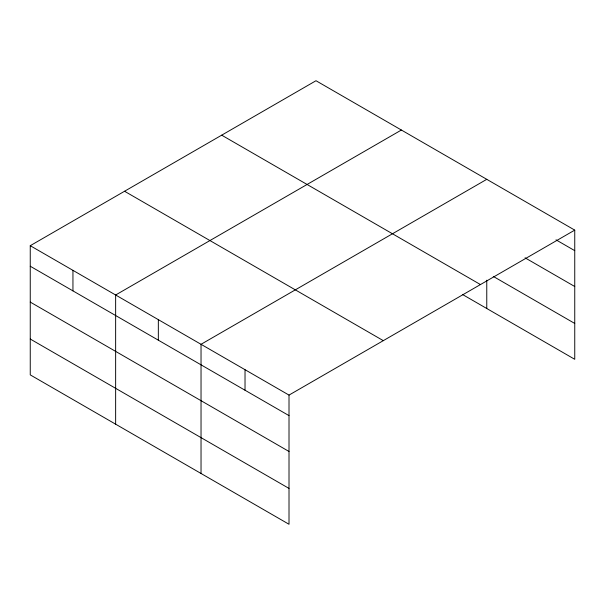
<?xml version="1.0" encoding="UTF-8"?>
<svg xmlns="http://www.w3.org/2000/svg" width="605" height="605" viewBox="0 0 605 605"><rect width="100%" height="100%" fill="white"/><g stroke="black" fill="none" stroke-linecap="round" stroke-linejoin="round"><path stroke-width="0.91" d="M30.25 245.698L289.009 395.095L289.009 524.27L30.25 374.881L30.25 245.698L315.991 80.73L574.75 230.119L574.75 359.302L462.606 294.552M401.38 130.03L115.638 294.998L115.638 424.181M486.768 179.33L201.034 344.298L201.034 473.481M289.009 395.095L574.75 230.119M556.01 239.837L574.75 250.659M525.057 257.821L574.75 286.513M493.287 276.417L574.75 323.448M221.695 135.172L480.453 284.562M124.547 191.256L383.305 340.653M30.25 266.23L289.009 415.627M30.25 302.084L289.009 451.481M30.25 339.027L289.009 488.416M486.768 280.206L486.768 308.505M245.025 369.693L245.025 390.233M158.336 319.652L158.336 340.184M72.948 270.352L72.948 290.884"/></g></svg>
